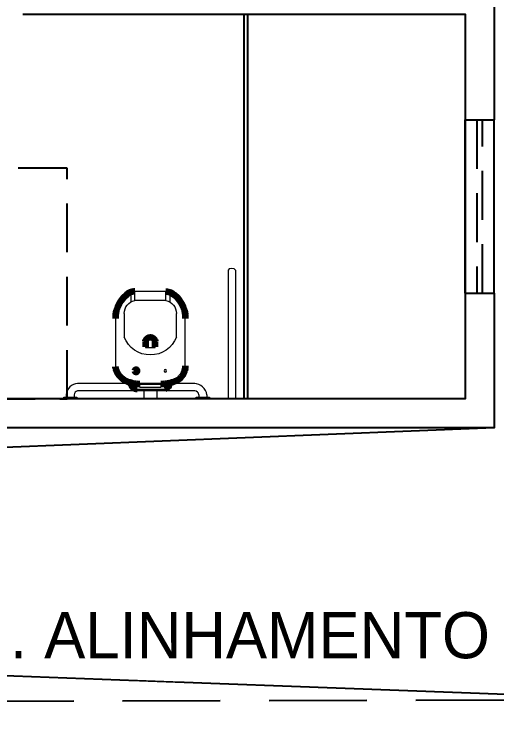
# Model space of a CAD drawing. Header units: centimetres. Extents: x 0 to 1084401, y -139216 to 99734.
# Drawn here: x 912560.6 to 912811.7, y 9725.2 to 10092 of the extents above; entities that cross this region are included whole.
import ezdxf

# ---------------------------------------------------------------- set-up
doc = ezdxf.new("R2010")
doc.units = ezdxf.units.CM
doc.header["$LTSCALE"] = 4
doc.linetypes.add('DASHED2', pattern=[9.524999999999999, 6.35, -3.175])
doc.linetypes.add('HIDDENX2', pattern=[19.049999999999997, 12.7, -6.35])
for name, color, linetype in [('0.1', 1, 'Continuous'), ('0.4', 4, 'Continuous'), ('0.6', 6, 'Continuous'), ('C-TEXTO-02', 2, 'Continuous'), ('PDF1_PH - Metal', 253, 'Continuous'), ('PROJEÇÕES', 1, 'DASHED2')]:
    doc.layers.add(name, color=color, linetype=linetype)
doc.layers.add('PDF1_PH - Alv Construir', color=6, linetype='Continuous', lineweight=40)
doc.styles.add('Símbolos', font='ERASLGHT.TTF')

# ---------------------------------------------------------------- blocks, each defined once
blk = doc.blocks.new('Barra 3')
at = {"layer": 'PDF1_PH - Metal', "lineweight": 9}
for points in [[(19245.14185772219, 25719.83539646618), (19251.99860171888, 25719.83539646618), (19251.99860171888, 25718.97830346659), (19245.14185772219, 25718.97830346659)], [(19314.99755293517, 25719.83539646618), (19321.85473288964, 25719.83539646618), (19321.85473288964, 25718.97830346659), (19314.99755293517, 25718.97830346659)]]:
    blk.add_lwpolyline(points, close=True, dxfattribs=at)
for points in [[(19246.42749722157, 25717.69266396721), (19246.42749722157, 25718.97830346659)], [(19250.7129622195, 25717.69266396721), (19250.7129622195, 25718.97830346659)], [(19316.28319243454, 25717.69266396721), (19316.28319243454, 25718.97830346659)], [(19320.56909339026, 25717.69266396721), (19320.56909339026, 25718.97830346659)], [(19252.85569471847, 25715.54993146825), (19314.56900643537, 25715.54993146825)], [(19252.85569471847, 25711.69301297011), (19314.56900643537, 25711.69301297011)]]:
    blk.add_lwpolyline(points, dxfattribs=at)
for centre, radius, start, end in [((19253.42461139982, 25718.7625743121), 7.078440150872955, 188.6936103182999, 267.1299358179983), ((19253.00712313949, 25717.84408480383), 2.29914551384984, 183.773530933657, 266.2235994042778), ((19314.35059962556, 25717.91549670232), 6.222484964168509, 270.0360541296536, 357.9477482445207), ((19313.99598297072, 25717.76538724945), 2.288361905274916, 284.5016396748188, 358.1815433945518)]:
    blk.add_arc(centre, radius, start, end, dxfattribs=at)
blk = doc.blocks.new('bacia sanit')
at = {"layer": 'PDF1_PH - Metal', "lineweight": 9}
for points in [[(16873.71107896911, 24771.42362813914), (16898.99663033026, 24771.42362813914)], [(16889.13962487723, 24766.70918068363), (16889.56817137702, 24766.70918068363), (16889.99671787682, 24766.70918068363), (16890.42526437661, 24766.70918068363), (16890.8538108764, 24766.70918068363), (16899.42517683005, 24766.70918068363), (16899.85372332984, 24766.70918068363), (16900.28226982964, 24766.70918068363), (16900.71081632943, 24766.70918068363), (16901.13936282922, 24766.70918068363), (16901.56790932902, 24766.70918068363)], [(16912.78775159359, 24763.28080868529), (16907.66906866406, 24763.28080868529)], [(16908.42508928349, 24761.13807618632), (16912.71055428142, 24761.13807618632), (16913.13910078121, 24761.13807618632)], [(16908.42508928349, 24761.13807618632), (16908.42508928349, 24760.70952968653), (16908.42508928349, 24760.28098318673), (16908.42508928349, 24759.85243668694), (16908.42508928349, 24759.42389018715), (16908.42508928349, 24758.99490772958), (16908.42508928349, 24758.56636122978), (16908.42508928349, 24758.13781472999), (16908.42508928349, 24757.7092682302), (16908.42508928349, 24757.2807217304), (16908.42508928349, 24756.85217523061), (16908.42508928349, 24756.42362873082)], [(16913.13910078121, 24761.13807618632), (16913.13910078121, 24760.70952968653), (16913.13910078121, 24760.28098318673), (16913.13910078121, 24759.85243668694), (16913.13910078121, 24759.42389018715), (16913.13910078121, 24758.99490772958), (16913.13910078121, 24758.56636122978), (16913.13910078121, 24758.13781472999), (16913.13910078121, 24757.7092682302), (16913.13910078121, 24757.2807217304), (16913.13910078121, 24756.85217523061), (16913.13910078121, 24756.42362873082), (16913.13910078121, 24755.99508223102), (16913.13910078121, 24755.56653573123), (16913.13910078121, 24755.13798923144), (16913.13910078121, 24754.70944273164), (16913.13910078121, 24754.28089623185), (16913.13910078121, 24753.85234973206), (16913.13910078121, 24753.42380323226), (16913.13910078121, 24752.99525673247), (16913.13910078121, 24752.56671023268), (16913.13910078121, 24752.13816373288), (16913.13910078121, 24751.70961723309), (16913.13910078121, 24751.2810707333), (16913.13910078121, 24750.85252423351), (16913.13910078121, 24750.42397773371), (16913.13910078121, 24749.99543123392), (16913.13910078121, 24749.56688473413), (16913.13910078121, 24749.13833823433), (16913.13910078121, 24748.70979173454), (16913.13910078121, 24748.28080927696), (16913.13910078121, 24747.85226277717), (16913.13910078121, 24747.42371627738), (16913.13910078121, 24746.99516977758), (16913.13910078121, 24746.56662327779), (16913.13910078121, 24746.138076778), (16913.13910078121, 24745.7095302782), (16913.13910078121, 24745.28098377841), (16913.13910078121, 24744.85243727862)], [(16861.71134101713, 24745.84860314918), (16861.71134101713, 24746.138076778), (16861.71134101713, 24759.85243668694), (16861.71134101713, 24760.70952968653)], [(16862.56843401671, 24758.13781472999), (16862.56843401671, 24757.7092682302), (16862.56843401671, 24757.2807217304), (16862.56843401671, 24748.70979173454), (16862.56843401671, 24748.28080927696), (16862.56843401671, 24747.85226277717)], [(16862.99698051651, 24747.42415223516), (16862.99698051651, 24747.42371627738), (16863.4255270163, 24747.42371627738), (16863.85407351609, 24747.42371627738), (16864.28262001589, 24747.42371627738), (16864.28262001589, 24752.99525673247), (16864.28262001589, 24758.56636122978), (16863.85407351609, 24758.56636122978), (16863.4255270163, 24758.56636122978), (16862.99698051651, 24758.56636122978)], [(16861.71134101713, 24756.42362873082), (16856.56878301961, 24756.42362873082)], [(16884.42517742173, 24750.42397773371), (16883.99663092193, 24750.42397773371), (16883.56808442214, 24750.42397773371), (16883.56808442214, 24750.85252423351), (16883.56808442214, 24751.2810707333), (16883.56808442214, 24751.70961723309), (16883.56808442214, 24752.13816373288), (16883.56808442214, 24752.56671023268), (16883.56808442214, 24752.99525673247), (16883.56808442214, 24753.42380323226), (16883.56808442214, 24753.85234973206), (16883.56808442214, 24754.28089623185), (16883.56808442214, 24754.70944273164), (16883.56808442214, 24755.13798923144), (16883.56808442214, 24755.56653573123), (16883.99663092193, 24755.56653573123), (16883.99744104298, 24755.56734585228)], [(16908.42508928349, 24756.42362873082), (16908.42508928349, 24755.99508223102), (16908.42508928349, 24755.56653573123), (16908.42508928349, 24755.13798923144), (16908.42508928349, 24754.70944273164), (16908.42508928349, 24754.28089623185), (16908.42508928349, 24753.85234973206), (16908.42508928349, 24753.42380323226), (16908.42508928349, 24752.99525673247), (16908.42508928349, 24752.56671023268), (16908.42508928349, 24752.13816373289), (16908.42508928349, 24751.70961723309), (16908.42508928349, 24751.2810707333), (16908.42508928349, 24750.85252423351), (16908.42508928349, 24749.99543123392)], [(16908.42508928349, 24749.99543123392), (16908.42508928349, 24749.56688473413), (16908.42508928349, 24749.13833823433), (16908.42508928349, 24748.70979173454), (16908.42508928349, 24748.28080927696), (16908.42508928349, 24747.85226277717), (16908.42508928349, 24747.42371627738), (16908.42508928349, 24746.99516977758), (16908.42508928349, 24746.56662327779), (16908.42508928349, 24746.138076778), (16908.42508928349, 24745.7095302782), (16908.42508928349, 24745.28098377841), (16908.42508928349, 24744.85243727862)], [(16861.71134101713, 24749.56688473413), (16856.56878301961, 24749.56688473413)], [(16912.7877515936, 24742.70970477966), (16907.6148770092, 24742.70970477966)], [(16908.42508928349, 24744.85243727862), (16912.71055428142, 24744.85243727862), (16913.13910078121, 24744.85243727862)], [(16908.42508928349, 24744.85243727862), (16912.71055428142, 24744.85243727862), (16913.13910078121, 24744.85243727862)], [(16901.56790932902, 24739.28133278131), (16901.13936282922, 24739.28133278131), (16900.71081632943, 24739.28133278131), (16900.28226982964, 24739.28133278131), (16899.42517683005, 24739.28133278131), (16890.8538108764, 24739.28133278131), (16890.42526437661, 24739.28133278131), (16889.99671787682, 24739.28133278131), (16889.56817137702, 24739.28133278131), (16889.13962487723, 24739.28133278131)], [(16898.99663033026, 24734.5668853258), (16873.71107896911, 24734.5668853258)]]:
    blk.add_lwpolyline(points, dxfattribs=at)
at = {"layer": 'PDF1_PH - Metal', "lineweight": 211}
for points in [[(16913.13910078121, 24761.13807618632, 0.08652374986579098), (16912.5601488466, 24763.93430940064, 0.2649056019258861), (16898.99663033026, 24771.42362813914)], [(16913.13910078121, 24744.85243727862, -0.08652374986579098), (16912.5601488466, 24742.0562040643, -0.2649056019258861), (16898.99663033026, 24734.5668853258)]]:
    blk.add_lwpolyline(points, format="xyb", dxfattribs=at)
blk.add_lwpolyline([(16889.13962487723, 24752.99525673247), (16889.13962487723, 24752.99525673247), (16889.13962487723, 24752.99525673247)], dxfattribs=at)
at = {"layer": 'PDF1_PH - Metal', "lineweight": 9}
blk.add_circle((16871.35429119914, 24760.92358495753), 0.6430377285807504, dxfattribs=at)
at = {"layer": 'PDF1_PH - Metal', "lineweight": 211}
blk.add_circle((16871.35429119914, 24745.4954750072), 0.6430377285807504, dxfattribs=at)
for centre, radius, start, end in [((16873.97755076072, 24762.47483464584), 8.94849855074624, 90.32165930592623, 157.8055529537156), ((16890.78227264866, 24757.22271283105), 26.53369519454447, 161.0139296208047, 177.0973389625547), ((16864.79572645151, 24759.86013423894), 3.199203984476569, 88.16607237225546, 164.6032088854475), ((16885.37709123892, 26015.0748689311), 1259.508278705145, 269.9347230283288, 270.0652769716712), ((16886.54773971925, 24752.99569269004), 2.585261260353408, 275.8679396431668, 84.13206045255166), ((16885.37709123892, 23700.8345760275), 1049.590382611246, 89.92166763752519, 90.07833236247481), ((16864.7720442973, 24745.99333996359), 3.064123580200214, 177.2925714783312, 274.2592874148013), ((16892.19590696531, 24749.58474156546), 27.99681443693976, 184.4269647530196, 198.8012709750274), ((16875.20220854027, 24744.92084199191), 10.46077846249875, 204.6269905978502, 261.8048702837525)]:
    blk.add_arc(centre, radius, start, end, dxfattribs=at)
at = {"layer": 'PDF1_PH - Metal', "lineweight": 9}
for centre, radius, start, end in [((16894.39901415799, 24752.99525673247), 14.6878482339949, 110.9821810202764, 249.0178189797236), ((16901.64556657512, 24759.7991413133), 6.910475725114796, 11.17196656108775, 90.64388130159239), ((16862.9969805165, 24758.13781472999), 0.4285464997919917, 89.99999999951359, 180), ((16862.9969805165, 24747.85269873495), 0.4285464997919917, 180, 270.0000000004864), ((16901.64556657512, 24746.19137215165), 6.910475725128292, 269.3561186984086, 348.8280334388647)]:
    blk.add_arc(centre, radius, start, end, dxfattribs=at)

msp = doc.modelspace()

# ---------------------------------------------------------------- linework, layer by layer
at = {"layer": '0.1'}
for p, q in [((912680.2346801861, 9892.012519308133), (912680.2346801861, 10092.01251930813)), ((912682.2346801861, 9892.012519308133), (912682.2346801861, 10092.01251930813))]:
    msp.add_line(p, q, dxfattribs=at)
at = {"layer": '0.1', "linetype": 'DASHED2'}
for p, q in [((912801.2346801861, 10037.01251930825), (912801.2346801861, 9947.012519308133)), ((912804.2346801861, 9947.012519308133), (912804.2346801861, 10037.01251930825))]:
    msp.add_line(p, q, dxfattribs=at)
at = {"layer": '0.1', "linetype": 'HIDDENX2'}
msp.add_lwpolyline([(912896.4807400478, 9735.708614583731), (909055.9373139356, 9725.209620317313)], dxfattribs=at)
at = {"layer": '0.6'}
for p, q in [((912795.2346801861, 10037.01251930817), (912810.2346801861, 10037.01251930817)), ((912795.2346801861, 10037.01251930825), (912795.2346801861, 9947.012519308133)), ((912795.2346801861, 9947.012519308133), (912795.2346801861, 10037.01251930825)), ((912810.2346801861, 9947.012519308133), (912810.2346801861, 10037.01251930825)), ((912795.2346801861, 9947.01251930817), (912810.2346801861, 9947.01251930817))]:
    msp.add_line(p, q, dxfattribs=at)
for points in [[(912810.2346801861, 10107.01251930817), (912810.2346801861, 10037.01251930817)], [(912565.2346801861, 10092.01251930817), (912795.2346801861, 10092.01251930817), (912795.2346801861, 10037.01251930817)], [(912810.2346801861, 9947.01251930817), (912810.2346801861, 9877.01251930817), (912420.2346801861, 9877.01251930817)], [(912795.2346801861, 9947.01251930817), (912795.2346801861, 9892.01251930817), (912435.2346801861, 9892.01251930817)]]:
    msp.add_lwpolyline(points, dxfattribs=at)
at = {"layer": 'PDF1_PH - Metal', "lineweight": 9}
for points in [[(912671.8907491547, 9958.926349142333), (912671.8907491547, 9892.012519308133)], [(912675.6977021531, 9958.926349142333), (912675.6977021531, 9892.012519308133)]]:
    msp.add_lwpolyline(points, dxfattribs=at)
msp.add_open_spline([(912675.6977021531, 9958.926349142333), (912675.6977021531, 9960.19533347513), (912671.8907491547, 9960.19533347513), (912671.8907491547, 9958.926349142333)], degree=3, dxfattribs=at)
at = {"layer": 'PROJEÇÕES', "color": 250}
msp.add_lwpolyline([(912588.149123669, 9892.012519308133), (912588.149123669, 10012.01251930813), (912508.149123669, 10012.01251930813), (912508.149123669, 9892.012519308133)], close=True, dxfattribs=at)

# ---------------------------------------------------------------- block references
at = {"layer": 'PDF1_PH - Alv Construir'}
for name, p, xscale, yscale, zscale, rotation in [('bacia sanit', (888199.154065262, -6746.183258425095), -0.9870452279999995, 0.9870452279999995, 0.9870452279999995, 270), ('Barra 3', (931657.9900718847, 35278.65331233561, 77800), 0.9870452279999999, 0.9870452279999999, 0.9870452279999999, 180)]:
    msp.add_blockref(name, p, dxfattribs=dict(at, xscale=xscale, yscale=yscale, zscale=zscale, rotation=rotation))

# ---------------------------------------------------------------- texts
at = {"layer": 'C-TEXTO-02', "insert": (912472.848494478, 9781.215463361703), "char_height": 24, "width": 536.3592876172916, "attachment_point": 1, "style": 'Símbolos', "bg_fill": 2}
msp.add_mtext('PROJ. ALINHAMENTO', dxfattribs=at)

# ---------------------------------------------------------------- next in the draw order: linework, layer by layer
at = {"layer": '0.4'}
for p, q in [((912810.2346801861, 9877.01251930817), (909055.9373139356, 9725.209620317313)), ((909055.9373139356, 9876.914147122683, 72875.6003670343), (912896.4807400478, 9735.708614583731))]:
    msp.add_line(p, q, dxfattribs=at)

doc.saveas('drawing.dxf')
